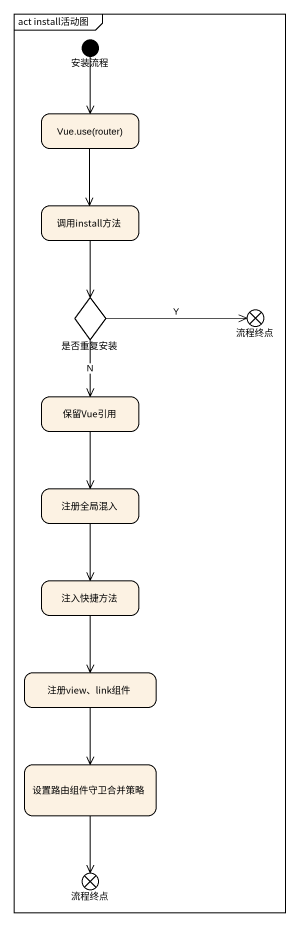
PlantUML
@startuml
mainframe act install活动图
hide empty description
state 安装流程 <<start>>
state "Vue.use(router)" as Vue_use_router
state 调用install方法
state 是否重复安装 <<choice>>
state 流程终点 <<end>>
state 保留Vue引用
state 注册全局混入
state 注入快捷方法
state "注册view、link组件" as 注册view_link组件
state 设置路由组件守卫合并策略
state "流程终点" as 流程终点_2 <<end>>
安装流程 --> Vue_use_router
Vue_use_router --> 调用install方法
调用install方法 --> 是否重复安装
是否重复安装 -right-> 流程终点 : Y
是否重复安装 --> 保留Vue引用 : N
保留Vue引用 --> 注册全局混入
注册全局混入 --> 注入快捷方法
注入快捷方法 --> 注册view_link组件
注册view_link组件 --> 设置路由组件守卫合并策略
设置路由组件守卫合并策略 --> 流程终点_2
@enduml
